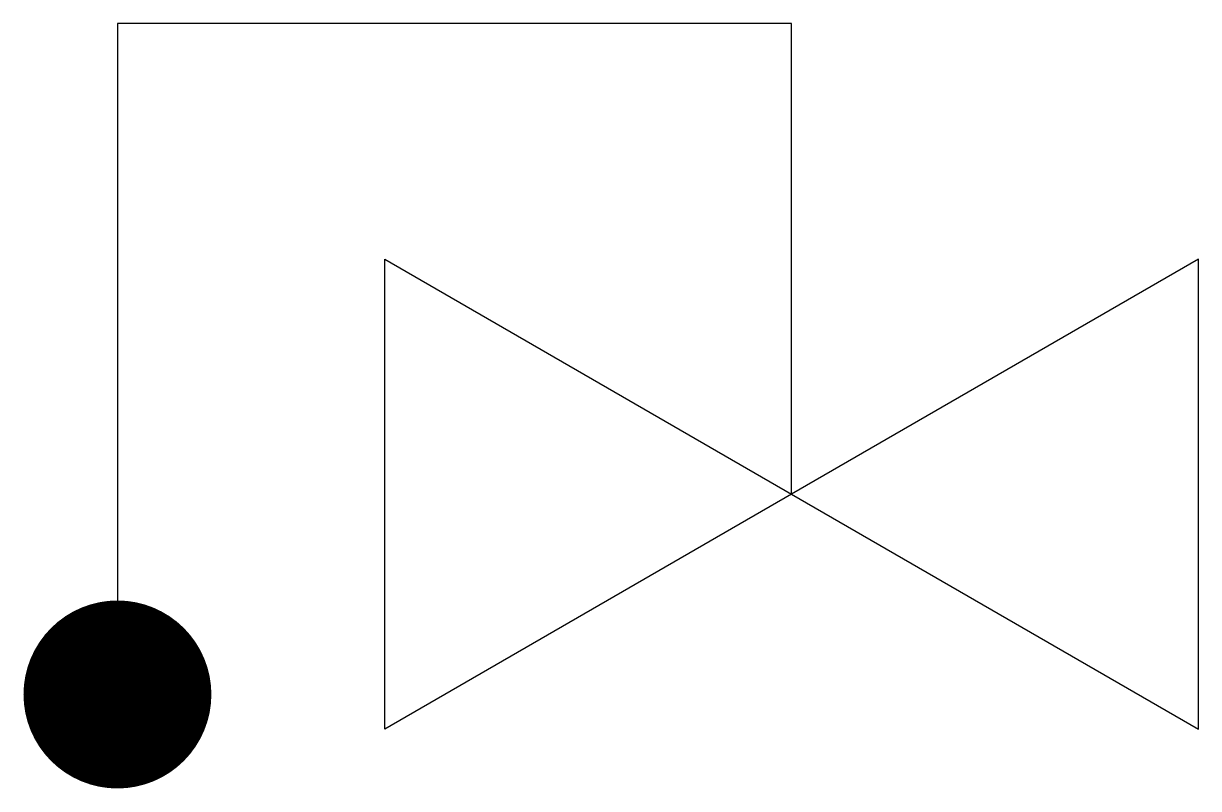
# Model space of a CAD drawing. Header units: millimetres. Extents: x -10134.499 to -10134.124, y 52.914 to 53.158.
import ezdxf

# ---------------------------------------------------------------- set-up
doc = ezdxf.new("R2010")
doc.units = ezdxf.units.MM
doc.header["$LTSCALE"] = 10
doc.layers.add('Tub_Válvulas', color=2, linetype='Continuous')

msp = doc.modelspace()

# ---------------------------------------------------------------- linework, layer by layer
at = {"layer": 'Tub_Válvulas'}
for p, q in [((-10134.25389, 53.15838), (-10134.46917, 53.15838)), ((-10134.46917, 53.15838), (-10134.46917, 52.97383)), ((-10134.25389, 53.00819), (-10134.25389, 53.15838))]:
    msp.add_line(p, q, dxfattribs=at)
for points in [[(-10134.38379, 52.93319), (-10134.38379, 53.08319), (-10134.25389, 53.00819)], [(-10134.12398, 52.93319), (-10134.12398, 53.08319), (-10134.25389, 53.00819)]]:
    msp.add_lwpolyline(points, close=True, dxfattribs=at)
at = {"layer": 'Tub_Válvulas', "const_width": 0.03}
msp.add_lwpolyline([(-10134.48417, 52.94424, 1), (-10134.45417, 52.94424, 1)], format="xyb", close=True, dxfattribs=at)

doc.saveas('drawing.dxf')
